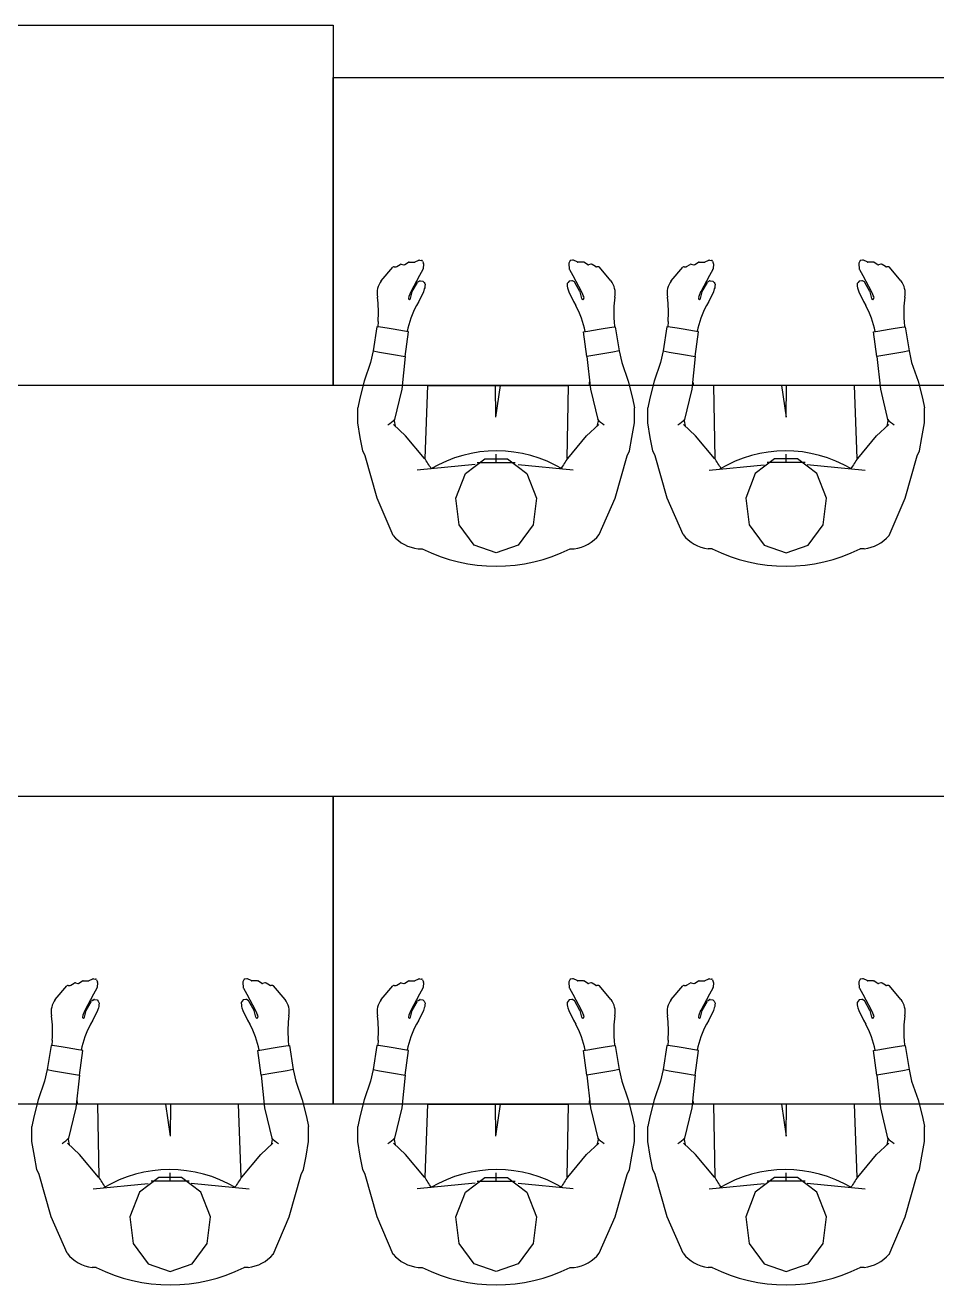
# Model space of a CAD drawing. Header units: metres. Extents: x -1 to 148, y 0 to 108.
# Drawn here: x 36.206 to 37.982, y 47.444 to 49.898 of the extents above; entities that cross this region are included whole.
import ezdxf

# ---------------------------------------------------------------- set-up
doc = ezdxf.new("R2010")
doc.units = ezdxf.units.M
doc.header["$MEASUREMENT"] = 0
doc.layers.add('MOEBEL', color=6, linetype='CONTINUOUS')
doc.layers.add('ZUFAHRTEN_WEGE', color=8, linetype='CONTINUOUS')

msp = doc.modelspace()

# ---------------------------------------------------------------- linework, layer by layer
at = {"layer": 'MOEBEL', "ltscale": 0.2}
for p, q in [((36.0897, 49.8976), (36.8056, 49.8976)), ((36.8056, 49.8976), (36.8056, 49.1956)), ((36.8056, 49.1956), (36.8056, 49.7956)), ((36.8056, 49.1956), (36.8056, 49.7956)), ((36.8056, 49.7956), (38.0056, 49.7956)), ((36.8056, 49.1956), (36.0897, 49.1956)), ((38.0056, 49.1956), (36.8056, 49.1956)), ((35.6056, 48.3956), (36.8056, 48.3956)), ((36.8056, 47.7956), (36.8056, 48.3956)), ((36.8056, 48.3956), (38.0056, 48.3956)), ((36.8056, 48.3956), (36.8056, 47.7956)), ((36.8056, 47.7956), (35.6056, 47.7956)), ((38.0056, 47.7956), (36.8056, 47.7956))]:
    msp.add_line(p, q, dxfattribs=at)
at = {"layer": 'ZUFAHRTEN_WEGE'}
for p, q in [((36.8993, 49.3998), (36.9219, 49.4261)), ((36.9242, 49.4271), (36.9276, 49.4269)), ((36.9294, 49.4273), (36.9361, 49.4317)), ((36.9384, 49.4321), (36.9431, 49.4308)), ((36.9454, 49.4312), (36.9522, 49.4357)), ((36.9538, 49.4361), (36.9639, 49.4361)), ((36.9652, 49.4364), (36.9723, 49.4399)), ((36.9804, 49.4216), (36.9737, 49.4102)), ((36.974, 49.4401), (36.9776, 49.4395)), ((36.9797, 49.4379), (36.9813, 49.4341)), ((36.9815, 49.4328), (36.9808, 49.4229)), ((37.2647, 49.4328), (37.2655, 49.4229)), ((37.2666, 49.4379), (37.265, 49.4341)), ((37.2658, 49.4216), (37.2726, 49.4102)), ((37.2722, 49.4401), (37.2687, 49.4395)), ((37.2811, 49.4364), (37.2739, 49.4399)), ((37.2925, 49.4361), (37.2823, 49.4361)), ((37.3009, 49.4312), (37.294, 49.4357)), ((37.3079, 49.4321), (37.3032, 49.4308)), ((37.3169, 49.4273), (37.3102, 49.4317)), ((37.322, 49.4271), (37.3186, 49.4269)), ((37.3469, 49.3998), (37.3244, 49.4261)), ((37.4643, 49.3998), (37.4868, 49.4261)), ((37.4892, 49.4271), (37.4926, 49.4269)), ((37.4943, 49.4273), (37.501, 49.4317)), ((37.5033, 49.4321), (37.5081, 49.4308)), ((37.5103, 49.4312), (37.5172, 49.4357)), ((37.5187, 49.4361), (37.5289, 49.4361)), ((37.5301, 49.4364), (37.5373, 49.4399)), ((37.5454, 49.4216), (37.5386, 49.4102)), ((37.539, 49.4401), (37.5425, 49.4395)), ((37.5446, 49.4379), (37.5462, 49.4341)), ((37.5465, 49.4328), (37.5457, 49.4229)), ((37.8297, 49.4328), (37.8304, 49.4229)), ((37.8315, 49.4379), (37.8299, 49.4341)), ((37.8308, 49.4216), (37.8376, 49.4102)), ((37.8372, 49.4401), (37.8337, 49.4395)), ((37.846, 49.4364), (37.8389, 49.4399)), ((37.8574, 49.4361), (37.8473, 49.4361)), ((37.8658, 49.4312), (37.859, 49.4357)), ((37.8728, 49.4321), (37.8681, 49.4308)), ((37.8818, 49.4273), (37.8751, 49.4317)), ((37.887, 49.4271), (37.8836, 49.4269)), ((37.9119, 49.3998), (37.8893, 49.4261)), ((36.9736, 49.4101), (36.9568, 49.3784)), ((36.9598, 49.3785), (36.9697, 49.3965)), ((36.9716, 49.398), (36.9742, 49.3997)), ((36.9754, 49.3998), (36.9806, 49.3988)), ((36.9806, 49.3988), (36.9829, 49.3963)), ((36.9829, 49.3963), (36.9845, 49.3941)), ((36.9845, 49.3941), (36.9847, 49.3926)), ((37.2618, 49.3941), (37.2616, 49.3926)), ((37.2633, 49.3963), (37.2618, 49.3941)), ((37.2656, 49.3988), (37.2633, 49.3963)), ((37.2709, 49.3998), (37.2656, 49.3988)), ((37.2747, 49.398), (37.2721, 49.3997)), ((37.2727, 49.4101), (37.2895, 49.3784)), ((37.2865, 49.3785), (37.2765, 49.3965)), ((37.5386, 49.4101), (37.5217, 49.3784)), ((37.5247, 49.3785), (37.5347, 49.3965)), ((37.5365, 49.398), (37.5391, 49.3997)), ((37.5403, 49.3998), (37.5456, 49.3988)), ((37.5456, 49.3988), (37.5479, 49.3963)), ((37.5479, 49.3963), (37.5494, 49.3941)), ((37.5494, 49.3941), (37.5496, 49.3926)), ((37.8267, 49.3941), (37.8265, 49.3926)), ((37.8283, 49.3963), (37.8267, 49.3941)), ((37.8306, 49.3988), (37.8283, 49.3963)), ((37.8358, 49.3998), (37.8306, 49.3988)), ((37.8397, 49.398), (37.837, 49.3997)), ((37.8376, 49.4101), (37.8544, 49.3784)), ((37.8514, 49.3785), (37.8415, 49.3965)), ((36.9567, 49.3782), (36.953, 49.3692)), ((36.9563, 49.3649), (36.9596, 49.3779)), ((36.9777, 49.3701), (36.9724, 49.3591)), ((36.9803, 49.3752), (36.9777, 49.3701)), ((36.9817, 49.3784), (36.9803, 49.3752)), ((36.9832, 49.3837), (36.9817, 49.3784)), ((36.9839, 49.3862), (36.9832, 49.3837)), ((36.9844, 49.3895), (36.9839, 49.3862)), ((36.9847, 49.3926), (36.9844, 49.3895)), ((37.2616, 49.3926), (37.2618, 49.3895)), ((37.2618, 49.3895), (37.2623, 49.3862)), ((37.2623, 49.3862), (37.263, 49.3837)), ((37.263, 49.3837), (37.2645, 49.3784)), ((37.2645, 49.3784), (37.266, 49.3752)), ((37.266, 49.3752), (37.2685, 49.3701)), ((37.2685, 49.3701), (37.2738, 49.3591)), ((37.2899, 49.3649), (37.2867, 49.3779)), ((37.2896, 49.3782), (37.2933, 49.3692)), ((37.5216, 49.3782), (37.5179, 49.3692)), ((37.5213, 49.3649), (37.5245, 49.3779)), ((37.5427, 49.3701), (37.5374, 49.3591)), ((37.5452, 49.3752), (37.5427, 49.3701)), ((37.5467, 49.3784), (37.5452, 49.3752)), ((37.5482, 49.3837), (37.5467, 49.3784)), ((37.5489, 49.3862), (37.5482, 49.3837)), ((37.5494, 49.3895), (37.5489, 49.3862)), ((37.5496, 49.3926), (37.5494, 49.3895)), ((37.8265, 49.3926), (37.8268, 49.3895)), ((37.8268, 49.3895), (37.8273, 49.3862)), ((37.8273, 49.3862), (37.828, 49.3837)), ((37.828, 49.3837), (37.8295, 49.3784)), ((37.8295, 49.3784), (37.8309, 49.3752)), ((37.8309, 49.3752), (37.8335, 49.3701)), ((37.8335, 49.3701), (37.8388, 49.3591)), ((37.8549, 49.3649), (37.8516, 49.3779)), ((37.8546, 49.3782), (37.8582, 49.3692)), ((36.9528, 49.3686), (36.9524, 49.3661)), ((36.9535, 49.3634), (36.9543, 49.3627)), ((36.9543, 49.3627), (36.9551, 49.3632)), ((36.9724, 49.3591), (36.9681, 49.3518)), ((37.2738, 49.3591), (37.2782, 49.3518)), ((37.2919, 49.3627), (37.2911, 49.3632)), ((37.2928, 49.3634), (37.2919, 49.3627)), ((37.2935, 49.3686), (37.2939, 49.3661)), ((37.5178, 49.3686), (37.5173, 49.3661)), ((37.5184, 49.3634), (37.5193, 49.3627)), ((37.5193, 49.3627), (37.5201, 49.3632)), ((37.5374, 49.3591), (37.533, 49.3518)), ((37.8388, 49.3591), (37.8431, 49.3518)), ((37.8569, 49.3627), (37.8561, 49.3632)), ((37.8577, 49.3634), (37.8569, 49.3627)), ((37.8584, 49.3686), (37.8588, 49.3661)), ((36.8909, 49.3102), (36.8834, 49.2632)), ((36.8976, 49.3092), (36.8909, 49.3102)), ((36.8932, 49.3202), (36.8928, 49.31)), ((36.8932, 49.3202), (36.8928, 49.31)), ((36.9107, 49.3074), (36.8976, 49.3092)), ((36.9223, 49.3056), (36.9107, 49.3074)), ((36.9446, 49.3018), (36.9223, 49.3056)), ((36.9526, 49.3005), (36.9446, 49.3018)), ((36.9461, 49.2523), (36.9526, 49.3005)), ((37.2936, 49.3005), (37.3016, 49.3018)), ((37.3001, 49.2523), (37.2936, 49.3005)), ((37.3016, 49.3018), (37.3239, 49.3056)), ((37.3239, 49.3056), (37.3356, 49.3074)), ((37.3356, 49.3074), (37.3487, 49.3092)), ((37.3487, 49.3092), (37.3553, 49.3102)), ((37.3531, 49.3202), (37.3535, 49.31)), ((37.3531, 49.3202), (37.3535, 49.31)), ((37.3553, 49.3102), (37.3628, 49.2632)), ((37.4559, 49.3102), (37.4484, 49.2632)), ((37.4625, 49.3092), (37.4559, 49.3102)), ((37.4581, 49.3202), (37.4577, 49.31)), ((37.4581, 49.3202), (37.4577, 49.31)), ((37.4756, 49.3074), (37.4625, 49.3092)), ((37.4873, 49.3056), (37.4756, 49.3074)), ((37.5096, 49.3018), (37.4873, 49.3056)), ((37.5176, 49.3005), (37.5096, 49.3018)), ((37.5111, 49.2523), (37.5176, 49.3005)), ((37.8586, 49.3005), (37.8666, 49.3018)), ((37.8651, 49.2523), (37.8586, 49.3005)), ((37.8666, 49.3018), (37.8889, 49.3056)), ((37.8889, 49.3056), (37.9006, 49.3074)), ((37.9006, 49.3074), (37.9136, 49.3092)), ((37.9136, 49.3092), (37.9203, 49.3102)), ((37.918, 49.3202), (37.9185, 49.31)), ((37.918, 49.3202), (37.9185, 49.31)), ((37.9203, 49.3102), (37.9278, 49.2632)), ((36.8834, 49.2632), (36.8786, 49.2407)), ((36.8838, 49.2647), (36.8834, 49.2632)), ((36.8834, 49.2632), (36.8956, 49.2605)), ((36.8956, 49.2605), (36.9229, 49.2562)), ((36.9229, 49.2562), (36.9461, 49.2523)), ((36.9461, 49.2523), (36.9394, 49.1884)), ((37.3233, 49.2562), (37.3001, 49.2523)), ((37.3001, 49.2523), (37.3068, 49.1884)), ((37.3507, 49.2605), (37.3233, 49.2562)), ((37.3628, 49.2632), (37.3507, 49.2605)), ((37.3625, 49.2647), (37.3628, 49.2632)), ((37.3628, 49.2632), (37.3677, 49.2407)), ((37.4484, 49.2632), (37.4435, 49.2407)), ((37.4487, 49.2647), (37.4484, 49.2632)), ((37.4484, 49.2632), (37.4605, 49.2605)), ((37.4605, 49.2605), (37.4879, 49.2562)), ((37.4879, 49.2562), (37.5111, 49.2523)), ((37.5111, 49.2523), (37.5044, 49.1884)), ((37.8883, 49.2562), (37.8651, 49.2523)), ((37.8651, 49.2523), (37.8718, 49.1884)), ((37.9157, 49.2605), (37.8883, 49.2562)), ((37.9278, 49.2632), (37.9157, 49.2605)), ((37.9274, 49.2647), (37.9278, 49.2632)), ((37.9278, 49.2632), (37.9326, 49.2407)), ((36.8786, 49.2407), (36.8661, 49.2043)), ((37.3677, 49.2407), (37.3802, 49.2043)), ((37.4435, 49.2407), (37.431, 49.2043)), ((37.9326, 49.2407), (37.9452, 49.2043)), ((36.8661, 49.2043), (36.8576, 49.1711)), ((37.3045, 49.2002), (37.3044, 49.1991)), ((37.3044, 49.1991), (37.3044, 49.1979)), ((37.3047, 49.2014), (37.3045, 49.2002)), ((37.3049, 49.2025), (37.3047, 49.2014)), ((37.3052, 49.2036), (37.3049, 49.2025)), ((37.3802, 49.2043), (37.3886, 49.1711)), ((37.431, 49.2043), (37.4226, 49.1711)), ((37.506, 49.2036), (37.5063, 49.2025)), ((37.5063, 49.2025), (37.5065, 49.2014)), ((37.5065, 49.2014), (37.5067, 49.2002)), ((37.5067, 49.2002), (37.5068, 49.1991)), ((37.5068, 49.1991), (37.5068, 49.1979)), ((37.9452, 49.2043), (37.9536, 49.1711)), ((36.9394, 49.1884), (36.9247, 49.1266)), ((36.9848, 49.0538), (36.9898, 49.1956)), ((36.9898, 49.1956), (37.264, 49.1956)), ((37.1228, 49.1337), (37.1222, 49.1956)), ((37.1223, 49.1337), (37.1315, 49.1956)), ((37.2615, 49.0538), (37.264, 49.1956)), ((37.3068, 49.1884), (37.3216, 49.1266)), ((37.5044, 49.1884), (37.4896, 49.1266)), ((37.5497, 49.0538), (37.5472, 49.1956)), ((37.8214, 49.1956), (37.5472, 49.1956)), ((37.6889, 49.1337), (37.6797, 49.1956)), ((37.6884, 49.1337), (37.6891, 49.1956)), ((37.8264, 49.0538), (37.8214, 49.1956)), ((37.8718, 49.1884), (37.8865, 49.1266)), ((36.8534, 49.1233), (36.8535, 49.1523)), ((36.8576, 49.1711), (36.8535, 49.1523)), ((37.3886, 49.1711), (37.3928, 49.1523)), ((37.3928, 49.1233), (37.3928, 49.1523)), ((37.4226, 49.1711), (37.4184, 49.1523)), ((37.4184, 49.1233), (37.4184, 49.1523)), ((37.9536, 49.1711), (37.9577, 49.1523)), ((37.9578, 49.1233), (37.9577, 49.1523)), ((36.9247, 49.1266), (36.9267, 49.1164)), ((37.3216, 49.1266), (37.3196, 49.1164)), ((37.4896, 49.1266), (37.4916, 49.1164)), ((37.8865, 49.1266), (37.8846, 49.1164)), ((36.8585, 49.0942), (36.8534, 49.1233)), ((36.9467, 49.0978), (36.9232, 49.1196)), ((37.2995, 49.0978), (37.3231, 49.1196)), ((37.3878, 49.0942), (37.3928, 49.1233)), ((37.4235, 49.0942), (37.4184, 49.1233)), ((37.5117, 49.0978), (37.4881, 49.1196)), ((37.8645, 49.0978), (37.888, 49.1196)), ((37.9527, 49.0942), (37.9578, 49.1233)), ((36.8632, 49.0687), (36.8585, 49.0942)), ((36.9836, 49.0538), (36.9467, 49.0978)), ((37.2626, 49.0538), (37.2995, 49.0978)), ((37.3831, 49.0687), (37.3878, 49.0942)), ((37.4281, 49.0687), (37.4235, 49.0942)), ((37.5486, 49.0538), (37.5117, 49.0978)), ((37.8276, 49.0538), (37.8645, 49.0978)), ((37.948, 49.0687), (37.9527, 49.0942)), ((36.8681, 49.0587), (36.8632, 49.0687)), ((36.8913, 48.9763), (36.8681, 49.0587)), ((37.0632, 49.0242), (37.1008, 49.0527)), ((37.1008, 49.0527), (37.1455, 49.0527)), ((37.1231, 49.0456), (37.1231, 49.0617)), ((37.1455, 49.0527), (37.1831, 49.0242)), ((37.3549, 48.9763), (37.3782, 49.0587)), ((37.3782, 49.0587), (37.3831, 49.0687)), ((37.4331, 49.0587), (37.4281, 49.0687)), ((37.4563, 48.9763), (37.4331, 49.0587)), ((37.6657, 49.0527), (37.6281, 49.0242)), ((37.7104, 49.0527), (37.6657, 49.0527)), ((37.6881, 49.0456), (37.6881, 49.0617)), ((37.748, 49.0242), (37.7104, 49.0527)), ((37.9199, 48.9763), (37.9431, 49.0587)), ((37.9431, 49.0587), (37.948, 49.0687)), ((37.0821, 49.0421), (36.9692, 49.0305)), ((37.086, 49.0456), (37.1602, 49.0456)), ((37.2732, 49.0305), (37.1661, 49.0412)), ((37.538, 49.0305), (37.6451, 49.0412)), ((37.7252, 49.0456), (37.651, 49.0456)), ((37.7291, 49.0421), (37.842, 49.0305)), ((37.0446, 48.9763), (37.0632, 49.0242)), ((37.1831, 49.0242), (37.2016, 48.9763)), ((37.6281, 49.0242), (37.6096, 48.9763)), ((37.7666, 48.9763), (37.748, 49.0242)), ((36.9223, 48.9032), (36.8913, 48.9763)), ((37.051, 48.9242), (37.0446, 48.9763)), ((37.2016, 48.9763), (37.1953, 48.9242)), ((37.3239, 48.9052), (37.3549, 48.9763)), ((37.4873, 48.9052), (37.4563, 48.9763)), ((37.6096, 48.9763), (37.6159, 48.9242)), ((37.7602, 48.9242), (37.7666, 48.9763)), ((37.8889, 48.9032), (37.9199, 48.9763)), ((37.0802, 48.8844), (37.051, 48.9242)), ((37.1953, 48.9242), (37.166, 48.8844)), ((37.6159, 48.9242), (37.6452, 48.8844)), ((37.731, 48.8844), (37.7602, 48.9242)), ((37.1231, 48.8695), (37.0802, 48.8844)), ((37.166, 48.8844), (37.1231, 48.8695)), ((37.6452, 48.8844), (37.6881, 48.8695)), ((37.6881, 48.8695), (37.731, 48.8844)), ((36.9711, 48.8775), (36.9791, 48.8775)), ((37.2671, 48.8775), (37.2751, 48.8775)), ((37.5441, 48.8775), (37.5361, 48.8775)), ((37.8401, 48.8775), (37.8321, 48.8775)), ((36.2643, 47.9998), (36.2868, 48.0261)), ((36.2892, 48.0271), (36.2926, 48.0269)), ((36.2943, 48.0273), (36.301, 48.0317)), ((36.3033, 48.0321), (36.3081, 48.0308)), ((36.3103, 48.0312), (36.3172, 48.0357)), ((36.3187, 48.0361), (36.3289, 48.0361)), ((36.3301, 48.0364), (36.3373, 48.0399)), ((36.3454, 48.0216), (36.3386, 48.0102)), ((36.339, 48.0401), (36.3425, 48.0395)), ((36.3446, 48.0379), (36.3462, 48.0341)), ((36.3465, 48.0328), (36.3457, 48.0229)), ((36.6297, 48.0328), (36.6304, 48.0229)), ((36.6315, 48.0379), (36.6299, 48.0341)), ((36.6308, 48.0216), (36.6376, 48.0102)), ((36.6372, 48.0401), (36.6337, 48.0395)), ((36.646, 48.0364), (36.6389, 48.0399)), ((36.6574, 48.0361), (36.6473, 48.0361)), ((36.6658, 48.0312), (36.659, 48.0357)), ((36.6728, 48.0321), (36.6681, 48.0308)), ((36.6818, 48.0273), (36.6751, 48.0317)), ((36.687, 48.0271), (36.6836, 48.0269)), ((36.7119, 47.9998), (36.6893, 48.0261)), ((36.8993, 47.9998), (36.9219, 48.0261)), ((36.9242, 48.0271), (36.9276, 48.0269)), ((36.9294, 48.0273), (36.9361, 48.0317)), ((36.9384, 48.0321), (36.9431, 48.0308)), ((36.9454, 48.0312), (36.9522, 48.0357)), ((36.9538, 48.0361), (36.9639, 48.0361)), ((36.9652, 48.0364), (36.9723, 48.0399)), ((36.9804, 48.0216), (36.9737, 48.0102)), ((36.974, 48.0401), (36.9776, 48.0395)), ((36.9797, 48.0379), (36.9813, 48.0341)), ((36.9815, 48.0328), (36.9808, 48.0229)), ((37.2647, 48.0328), (37.2655, 48.0229)), ((37.2666, 48.0379), (37.265, 48.0341)), ((37.2658, 48.0216), (37.2726, 48.0102)), ((37.2722, 48.0401), (37.2687, 48.0395)), ((37.2811, 48.0364), (37.2739, 48.0399)), ((37.2925, 48.0361), (37.2823, 48.0361)), ((37.3009, 48.0312), (37.294, 48.0357)), ((37.3079, 48.0321), (37.3032, 48.0308)), ((37.3169, 48.0273), (37.3102, 48.0317)), ((37.322, 48.0271), (37.3186, 48.0269)), ((37.3469, 47.9998), (37.3244, 48.0261)), ((37.4643, 47.9998), (37.4868, 48.0261)), ((37.4892, 48.0271), (37.4926, 48.0269)), ((37.4943, 48.0273), (37.501, 48.0317)), ((37.5033, 48.0321), (37.5081, 48.0308)), ((37.5103, 48.0312), (37.5172, 48.0357)), ((37.5187, 48.0361), (37.5289, 48.0361)), ((37.5301, 48.0364), (37.5373, 48.0399)), ((37.5454, 48.0216), (37.5386, 48.0102)), ((37.539, 48.0401), (37.5425, 48.0395)), ((37.5446, 48.0379), (37.5462, 48.0341)), ((37.5465, 48.0328), (37.5457, 48.0229)), ((37.8297, 48.0328), (37.8304, 48.0229)), ((37.8315, 48.0379), (37.8299, 48.0341)), ((37.8308, 48.0216), (37.8376, 48.0102)), ((37.8372, 48.0401), (37.8337, 48.0395)), ((37.846, 48.0364), (37.8389, 48.0399)), ((37.8574, 48.0361), (37.8473, 48.0361)), ((37.8658, 48.0312), (37.859, 48.0357)), ((37.8728, 48.0321), (37.8681, 48.0308)), ((37.8818, 48.0273), (37.8751, 48.0317)), ((37.887, 48.0271), (37.8836, 48.0269)), ((37.9119, 47.9998), (37.8893, 48.0261)), ((36.3386, 48.0101), (36.3217, 47.9784)), ((36.3247, 47.9785), (36.3347, 47.9965)), ((36.3365, 47.998), (36.3391, 47.9997)), ((36.3403, 47.9998), (36.3456, 47.9988)), ((36.3456, 47.9988), (36.3479, 47.9963)), ((36.3479, 47.9963), (36.3494, 47.9941)), ((36.6283, 47.9963), (36.6267, 47.9941)), ((36.6306, 47.9988), (36.6283, 47.9963)), ((36.6358, 47.9998), (36.6306, 47.9988)), ((36.6397, 47.998), (36.637, 47.9997)), ((36.6376, 48.0101), (36.6544, 47.9784)), ((36.6514, 47.9785), (36.6415, 47.9965)), ((36.9736, 48.0101), (36.9568, 47.9784)), ((36.9598, 47.9785), (36.9697, 47.9965)), ((36.9716, 47.998), (36.9742, 47.9997)), ((36.9754, 47.9998), (36.9806, 47.9988)), ((36.9806, 47.9988), (36.9829, 47.9963)), ((36.9829, 47.9963), (36.9845, 47.9941)), ((37.2633, 47.9963), (37.2618, 47.9941)), ((37.2656, 47.9988), (37.2633, 47.9963)), ((37.2709, 47.9998), (37.2656, 47.9988)), ((37.2747, 47.998), (37.2721, 47.9997)), ((37.2727, 48.0101), (37.2895, 47.9784)), ((37.2865, 47.9785), (37.2765, 47.9965)), ((37.5386, 48.0101), (37.5217, 47.9784)), ((37.5247, 47.9785), (37.5347, 47.9965)), ((37.5365, 47.998), (37.5391, 47.9997)), ((37.5403, 47.9998), (37.5456, 47.9988)), ((37.5456, 47.9988), (37.5479, 47.9963)), ((37.5479, 47.9963), (37.5494, 47.9941)), ((37.8283, 47.9963), (37.8267, 47.9941)), ((37.8306, 47.9988), (37.8283, 47.9963)), ((37.8358, 47.9998), (37.8306, 47.9988)), ((37.8397, 47.998), (37.837, 47.9997)), ((37.8376, 48.0101), (37.8544, 47.9784)), ((37.8514, 47.9785), (37.8415, 47.9965)), ((36.3216, 47.9782), (36.3179, 47.9692)), ((36.3213, 47.9649), (36.3245, 47.9779)), ((36.3452, 47.9752), (36.3427, 47.9701)), ((36.3467, 47.9784), (36.3452, 47.9752)), ((36.3482, 47.9837), (36.3467, 47.9784)), ((36.3489, 47.9862), (36.3482, 47.9837)), ((36.3494, 47.9895), (36.3489, 47.9862)), ((36.3494, 47.9941), (36.3496, 47.9926)), ((36.3496, 47.9926), (36.3494, 47.9895)), ((36.6267, 47.9941), (36.6265, 47.9926)), ((36.6265, 47.9926), (36.6268, 47.9895)), ((36.6268, 47.9895), (36.6273, 47.9862)), ((36.6273, 47.9862), (36.628, 47.9837)), ((36.628, 47.9837), (36.6295, 47.9784)), ((36.6295, 47.9784), (36.6309, 47.9752)), ((36.6309, 47.9752), (36.6335, 47.9701)), ((36.6549, 47.9649), (36.6516, 47.9779)), ((36.6546, 47.9782), (36.6582, 47.9692)), ((36.9567, 47.9782), (36.953, 47.9692)), ((36.9563, 47.9649), (36.9596, 47.9779)), ((36.9803, 47.9752), (36.9777, 47.9701)), ((36.9817, 47.9784), (36.9803, 47.9752)), ((36.9832, 47.9837), (36.9817, 47.9784)), ((36.9839, 47.9862), (36.9832, 47.9837)), ((36.9844, 47.9895), (36.9839, 47.9862)), ((36.9847, 47.9926), (36.9844, 47.9895)), ((36.9845, 47.9941), (36.9847, 47.9926)), ((37.2618, 47.9941), (37.2616, 47.9926)), ((37.2616, 47.9926), (37.2618, 47.9895)), ((37.2618, 47.9895), (37.2623, 47.9862)), ((37.2623, 47.9862), (37.263, 47.9837)), ((37.263, 47.9837), (37.2645, 47.9784)), ((37.2645, 47.9784), (37.266, 47.9752)), ((37.266, 47.9752), (37.2685, 47.9701)), ((37.2899, 47.9649), (37.2867, 47.9779)), ((37.2896, 47.9782), (37.2933, 47.9692)), ((37.5216, 47.9782), (37.5179, 47.9692)), ((37.5213, 47.9649), (37.5245, 47.9779)), ((37.5452, 47.9752), (37.5427, 47.9701)), ((37.5467, 47.9784), (37.5452, 47.9752)), ((37.5482, 47.9837), (37.5467, 47.9784)), ((37.5489, 47.9862), (37.5482, 47.9837)), ((37.5494, 47.9895), (37.5489, 47.9862)), ((37.5494, 47.9941), (37.5496, 47.9926)), ((37.5496, 47.9926), (37.5494, 47.9895)), ((37.8267, 47.9941), (37.8265, 47.9926)), ((37.8265, 47.9926), (37.8268, 47.9895)), ((37.8268, 47.9895), (37.8273, 47.9862)), ((37.8273, 47.9862), (37.828, 47.9837)), ((37.828, 47.9837), (37.8295, 47.9784)), ((37.8295, 47.9784), (37.8309, 47.9752)), ((37.8309, 47.9752), (37.8335, 47.9701)), ((37.8549, 47.9649), (37.8516, 47.9779)), ((37.8546, 47.9782), (37.8582, 47.9692)), ((36.3178, 47.9686), (36.3173, 47.9661)), ((36.3184, 47.9634), (36.3193, 47.9627)), ((36.3193, 47.9627), (36.3201, 47.9632)), ((36.3374, 47.9591), (36.333, 47.9518)), ((36.3427, 47.9701), (36.3374, 47.9591)), ((36.6335, 47.9701), (36.6388, 47.9591)), ((36.6388, 47.9591), (36.6431, 47.9518)), ((36.6569, 47.9627), (36.6561, 47.9632)), ((36.6577, 47.9634), (36.6569, 47.9627)), ((36.6584, 47.9686), (36.6588, 47.9661)), ((36.9528, 47.9686), (36.9524, 47.9661)), ((36.9535, 47.9634), (36.9543, 47.9627)), ((36.9543, 47.9627), (36.9551, 47.9632)), ((36.9724, 47.9591), (36.9681, 47.9518)), ((36.9777, 47.9701), (36.9724, 47.9591)), ((37.2685, 47.9701), (37.2738, 47.9591)), ((37.2738, 47.9591), (37.2782, 47.9518)), ((37.2919, 47.9627), (37.2911, 47.9632)), ((37.2928, 47.9634), (37.2919, 47.9627)), ((37.2935, 47.9686), (37.2939, 47.9661)), ((37.5178, 47.9686), (37.5173, 47.9661)), ((37.5184, 47.9634), (37.5193, 47.9627)), ((37.5193, 47.9627), (37.5201, 47.9632)), ((37.5374, 47.9591), (37.533, 47.9518)), ((37.5427, 47.9701), (37.5374, 47.9591)), ((37.8335, 47.9701), (37.8388, 47.9591)), ((37.8388, 47.9591), (37.8431, 47.9518)), ((37.8569, 47.9627), (37.8561, 47.9632)), ((37.8577, 47.9634), (37.8569, 47.9627)), ((37.8584, 47.9686), (37.8588, 47.9661)), ((36.2559, 47.9102), (36.2484, 47.8632)), ((36.2625, 47.9092), (36.2559, 47.9102)), ((36.2581, 47.9202), (36.2577, 47.91)), ((36.2581, 47.9202), (36.2577, 47.91)), ((36.2756, 47.9074), (36.2625, 47.9092)), ((36.2873, 47.9056), (36.2756, 47.9074)), ((36.3096, 47.9018), (36.2873, 47.9056)), ((36.3176, 47.9005), (36.3096, 47.9018)), ((36.3111, 47.8523), (36.3176, 47.9005)), ((36.6586, 47.9005), (36.6666, 47.9018)), ((36.6651, 47.8523), (36.6586, 47.9005)), ((36.6666, 47.9018), (36.6889, 47.9056)), ((36.6889, 47.9056), (36.7006, 47.9074)), ((36.7006, 47.9074), (36.7136, 47.9092)), ((36.7136, 47.9092), (36.7203, 47.9102)), ((36.718, 47.9202), (36.7185, 47.91)), ((36.718, 47.9202), (36.7185, 47.91)), ((36.7203, 47.9102), (36.7278, 47.8632)), ((36.8909, 47.9102), (36.8834, 47.8632)), ((36.8976, 47.9092), (36.8909, 47.9102)), ((36.8932, 47.9202), (36.8928, 47.91)), ((36.8932, 47.9202), (36.8928, 47.91)), ((36.9107, 47.9074), (36.8976, 47.9092)), ((36.9223, 47.9056), (36.9107, 47.9074)), ((36.9446, 47.9018), (36.9223, 47.9056)), ((36.9526, 47.9005), (36.9446, 47.9018)), ((36.9461, 47.8523), (36.9526, 47.9005)), ((37.2936, 47.9005), (37.3016, 47.9018)), ((37.3001, 47.8523), (37.2936, 47.9005)), ((37.3016, 47.9018), (37.3239, 47.9056)), ((37.3239, 47.9056), (37.3356, 47.9074)), ((37.3356, 47.9074), (37.3487, 47.9092)), ((37.3487, 47.9092), (37.3553, 47.9102)), ((37.3531, 47.9202), (37.3535, 47.91)), ((37.3531, 47.9202), (37.3535, 47.91)), ((37.3553, 47.9102), (37.3628, 47.8632)), ((37.4559, 47.9102), (37.4484, 47.8632)), ((37.4625, 47.9092), (37.4559, 47.9102)), ((37.4581, 47.9202), (37.4577, 47.91)), ((37.4581, 47.9202), (37.4577, 47.91)), ((37.4756, 47.9074), (37.4625, 47.9092)), ((37.4873, 47.9056), (37.4756, 47.9074)), ((37.5096, 47.9018), (37.4873, 47.9056)), ((37.5176, 47.9005), (37.5096, 47.9018)), ((37.5111, 47.8523), (37.5176, 47.9005)), ((37.8586, 47.9005), (37.8666, 47.9018)), ((37.8651, 47.8523), (37.8586, 47.9005)), ((37.8666, 47.9018), (37.8889, 47.9056)), ((37.8889, 47.9056), (37.9006, 47.9074)), ((37.9006, 47.9074), (37.9136, 47.9092)), ((37.9136, 47.9092), (37.9203, 47.9102)), ((37.918, 47.9202), (37.9185, 47.91)), ((37.918, 47.9202), (37.9185, 47.91)), ((37.9203, 47.9102), (37.9278, 47.8632)), ((36.2484, 47.8632), (36.2435, 47.8407)), ((36.2487, 47.8647), (36.2484, 47.8632)), ((36.2484, 47.8632), (36.2605, 47.8605)), ((36.2605, 47.8605), (36.2879, 47.8562)), ((36.2879, 47.8562), (36.3111, 47.8523)), ((36.3111, 47.8523), (36.3044, 47.7884)), ((36.6883, 47.8562), (36.6651, 47.8523)), ((36.6651, 47.8523), (36.6718, 47.7884)), ((36.7157, 47.8605), (36.6883, 47.8562)), ((36.7278, 47.8632), (36.7157, 47.8605)), ((36.7274, 47.8647), (36.7278, 47.8632)), ((36.7278, 47.8632), (36.7326, 47.8407)), ((36.8834, 47.8632), (36.8786, 47.8407)), ((36.8838, 47.8647), (36.8834, 47.8632)), ((36.8834, 47.8632), (36.8956, 47.8605)), ((36.8956, 47.8605), (36.9229, 47.8562)), ((36.9229, 47.8562), (36.9461, 47.8523)), ((36.9461, 47.8523), (36.9394, 47.7884)), ((37.3233, 47.8562), (37.3001, 47.8523)), ((37.3001, 47.8523), (37.3068, 47.7884)), ((37.3507, 47.8605), (37.3233, 47.8562)), ((37.3628, 47.8632), (37.3507, 47.8605)), ((37.3625, 47.8647), (37.3628, 47.8632)), ((37.3628, 47.8632), (37.3677, 47.8407)), ((37.4484, 47.8632), (37.4435, 47.8407)), ((37.4487, 47.8647), (37.4484, 47.8632)), ((37.4484, 47.8632), (37.4605, 47.8605)), ((37.4605, 47.8605), (37.4879, 47.8562)), ((37.4879, 47.8562), (37.5111, 47.8523)), ((37.5111, 47.8523), (37.5044, 47.7884)), ((37.8883, 47.8562), (37.8651, 47.8523)), ((37.8651, 47.8523), (37.8718, 47.7884)), ((37.9157, 47.8605), (37.8883, 47.8562)), ((37.9278, 47.8632), (37.9157, 47.8605)), ((37.9274, 47.8647), (37.9278, 47.8632)), ((37.9278, 47.8632), (37.9326, 47.8407)), ((36.2435, 47.8407), (36.231, 47.8043)), ((36.7326, 47.8407), (36.7452, 47.8043)), ((36.8786, 47.8407), (36.8661, 47.8043)), ((37.3677, 47.8407), (37.3802, 47.8043)), ((37.4435, 47.8407), (37.431, 47.8043)), ((37.9326, 47.8407), (37.9452, 47.8043)), ((36.231, 47.8043), (36.2226, 47.7711)), ((36.306, 47.8036), (36.3063, 47.8025)), ((36.3063, 47.8025), (36.3065, 47.8014)), ((36.3065, 47.8014), (36.3067, 47.8002)), ((36.3067, 47.8002), (36.3068, 47.7991)), ((36.3068, 47.7991), (36.3068, 47.7979)), ((36.7452, 47.8043), (36.7536, 47.7711)), ((36.8661, 47.8043), (36.8576, 47.7711)), ((37.3045, 47.8002), (37.3044, 47.7991)), ((37.3044, 47.7991), (37.3044, 47.7979)), ((37.3047, 47.8014), (37.3045, 47.8002)), ((37.3049, 47.8025), (37.3047, 47.8014)), ((37.3052, 47.8036), (37.3049, 47.8025)), ((37.3802, 47.8043), (37.3886, 47.7711)), ((37.431, 47.8043), (37.4226, 47.7711)), ((37.506, 47.8036), (37.5063, 47.8025)), ((37.5063, 47.8025), (37.5065, 47.8014)), ((37.5065, 47.8014), (37.5067, 47.8002)), ((37.5067, 47.8002), (37.5068, 47.7991)), ((37.5068, 47.7991), (37.5068, 47.7979)), ((37.9452, 47.8043), (37.9536, 47.7711)), ((36.3044, 47.7884), (36.2896, 47.7266)), ((36.3497, 47.6538), (36.3472, 47.7956)), ((36.6214, 47.7956), (36.3472, 47.7956)), ((36.4889, 47.7337), (36.4797, 47.7956)), ((36.4884, 47.7337), (36.4891, 47.7956)), ((36.6264, 47.6538), (36.6214, 47.7956)), ((36.6718, 47.7884), (36.6865, 47.7266)), ((36.9394, 47.7884), (36.9247, 47.7266)), ((36.9848, 47.6538), (36.9898, 47.7956)), ((36.9898, 47.7956), (37.264, 47.7956)), ((37.1228, 47.7337), (37.1222, 47.7956)), ((37.1223, 47.7337), (37.1315, 47.7956)), ((37.2615, 47.6538), (37.264, 47.7956)), ((37.3068, 47.7884), (37.3216, 47.7266)), ((37.5044, 47.7884), (37.4896, 47.7266)), ((37.5497, 47.6538), (37.5472, 47.7956)), ((37.8214, 47.7956), (37.5472, 47.7956)), ((37.6889, 47.7337), (37.6797, 47.7956)), ((37.6884, 47.7337), (37.6891, 47.7956)), ((37.8264, 47.6538), (37.8214, 47.7956)), ((37.8718, 47.7884), (37.8865, 47.7266)), ((36.2226, 47.7711), (36.2184, 47.7523)), ((36.2184, 47.7233), (36.2184, 47.7523)), ((36.7536, 47.7711), (36.7577, 47.7523)), ((36.7578, 47.7233), (36.7577, 47.7523)), ((36.8534, 47.7233), (36.8535, 47.7523)), ((36.8576, 47.7711), (36.8535, 47.7523)), ((37.3886, 47.7711), (37.3928, 47.7523)), ((37.3928, 47.7233), (37.3928, 47.7523)), ((37.4226, 47.7711), (37.4184, 47.7523)), ((37.4184, 47.7233), (37.4184, 47.7523)), ((37.9536, 47.7711), (37.9577, 47.7523)), ((37.9578, 47.7233), (37.9577, 47.7523)), ((36.2896, 47.7266), (36.2916, 47.7164)), ((36.6865, 47.7266), (36.6846, 47.7164)), ((36.9247, 47.7266), (36.9267, 47.7164)), ((37.3216, 47.7266), (37.3196, 47.7164)), ((37.4896, 47.7266), (37.4916, 47.7164)), ((37.8865, 47.7266), (37.8846, 47.7164)), ((36.2235, 47.6942), (36.2184, 47.7233)), ((36.3117, 47.6978), (36.2881, 47.7196)), ((36.6645, 47.6978), (36.688, 47.7196)), ((36.7527, 47.6942), (36.7578, 47.7233)), ((36.8585, 47.6942), (36.8534, 47.7233)), ((36.9467, 47.6978), (36.9232, 47.7196)), ((37.2995, 47.6978), (37.3231, 47.7196)), ((37.3878, 47.6942), (37.3928, 47.7233)), ((37.4235, 47.6942), (37.4184, 47.7233)), ((37.5117, 47.6978), (37.4881, 47.7196)), ((37.8645, 47.6978), (37.888, 47.7196)), ((37.9527, 47.6942), (37.9578, 47.7233)), ((36.2281, 47.6687), (36.2235, 47.6942)), ((36.3486, 47.6538), (36.3117, 47.6978)), ((36.6276, 47.6538), (36.6645, 47.6978)), ((36.748, 47.6687), (36.7527, 47.6942)), ((36.8632, 47.6687), (36.8585, 47.6942)), ((36.9836, 47.6538), (36.9467, 47.6978)), ((37.2626, 47.6538), (37.2995, 47.6978)), ((37.3831, 47.6687), (37.3878, 47.6942)), ((37.4281, 47.6687), (37.4235, 47.6942)), ((37.5486, 47.6538), (37.5117, 47.6978)), ((37.8276, 47.6538), (37.8645, 47.6978)), ((37.948, 47.6687), (37.9527, 47.6942)), ((36.2331, 47.6587), (36.2281, 47.6687)), ((36.2563, 47.5763), (36.2331, 47.6587)), ((36.4657, 47.6527), (36.4281, 47.6242)), ((36.5104, 47.6527), (36.4657, 47.6527)), ((36.4881, 47.6456), (36.4881, 47.6617)), ((36.548, 47.6242), (36.5104, 47.6527)), ((36.7199, 47.5763), (36.7431, 47.6587)), ((36.7431, 47.6587), (36.748, 47.6687)), ((36.8681, 47.6587), (36.8632, 47.6687)), ((36.8913, 47.5763), (36.8681, 47.6587)), ((37.0632, 47.6242), (37.1008, 47.6527)), ((37.1008, 47.6527), (37.1455, 47.6527)), ((37.1231, 47.6456), (37.1231, 47.6617)), ((37.1455, 47.6527), (37.1831, 47.6242)), ((37.3549, 47.5763), (37.3782, 47.6587)), ((37.3782, 47.6587), (37.3831, 47.6687)), ((37.4331, 47.6587), (37.4281, 47.6687)), ((37.4563, 47.5763), (37.4331, 47.6587)), ((37.6657, 47.6527), (37.6281, 47.6242)), ((37.7104, 47.6527), (37.6657, 47.6527)), ((37.6881, 47.6456), (37.6881, 47.6617)), ((37.748, 47.6242), (37.7104, 47.6527)), ((37.9199, 47.5763), (37.9431, 47.6587)), ((37.9431, 47.6587), (37.948, 47.6687)), ((36.338, 47.6305), (36.4451, 47.6412)), ((36.5252, 47.6456), (36.451, 47.6456)), ((36.5291, 47.6421), (36.642, 47.6305)), ((37.0821, 47.6421), (36.9692, 47.6305)), ((37.086, 47.6456), (37.1602, 47.6456)), ((37.2732, 47.6305), (37.1661, 47.6412)), ((37.538, 47.6305), (37.6451, 47.6412)), ((37.7252, 47.6456), (37.651, 47.6456)), ((37.7291, 47.6421), (37.842, 47.6305)), ((36.4281, 47.6242), (36.4096, 47.5763)), ((36.5666, 47.5763), (36.548, 47.6242)), ((37.0446, 47.5763), (37.0632, 47.6242)), ((37.1831, 47.6242), (37.2016, 47.5763)), ((37.6281, 47.6242), (37.6096, 47.5763)), ((37.7666, 47.5763), (37.748, 47.6242)), ((36.2873, 47.5052), (36.2563, 47.5763)), ((36.4096, 47.5763), (36.4159, 47.5242)), ((36.5602, 47.5242), (36.5666, 47.5763)), ((36.6889, 47.5032), (36.7199, 47.5763)), ((36.9223, 47.5032), (36.8913, 47.5763)), ((37.051, 47.5242), (37.0446, 47.5763)), ((37.2016, 47.5763), (37.1953, 47.5242)), ((37.3239, 47.5052), (37.3549, 47.5763)), ((37.4873, 47.5052), (37.4563, 47.5763)), ((37.6096, 47.5763), (37.6159, 47.5242)), ((37.7602, 47.5242), (37.7666, 47.5763)), ((37.8889, 47.5032), (37.9199, 47.5763)), ((36.4159, 47.5242), (36.4452, 47.4844)), ((36.531, 47.4844), (36.5602, 47.5242)), ((37.0802, 47.4844), (37.051, 47.5242)), ((37.1953, 47.5242), (37.166, 47.4844)), ((37.6159, 47.5242), (37.6452, 47.4844)), ((37.731, 47.4844), (37.7602, 47.5242)), ((36.4452, 47.4844), (36.4881, 47.4695)), ((36.4881, 47.4695), (36.531, 47.4844)), ((37.1231, 47.4695), (37.0802, 47.4844)), ((37.166, 47.4844), (37.1231, 47.4695)), ((37.6452, 47.4844), (37.6881, 47.4695)), ((37.6881, 47.4695), (37.731, 47.4844)), ((36.3441, 47.4775), (36.3361, 47.4775)), ((36.6401, 47.4775), (36.6321, 47.4775)), ((36.9711, 47.4775), (36.9791, 47.4775)), ((37.2671, 47.4775), (37.2751, 47.4775)), ((37.5441, 47.4775), (37.5361, 47.4775)), ((37.8401, 47.4775), (37.8321, 47.4775))]:
    msp.add_line(p, q, dxfattribs=at)
for centre, radius, start, end in [((36.924, 49.4243), 0.00283, 85.8661, 139.4353), ((36.9278, 49.4297), 0.00283, 265.8661, 303.2828), ((36.9376, 49.4293), 0.00283, 75.0965, 123.2828), ((36.9438, 49.4336), 0.00283, 255.0965, 303.2747), ((36.9538, 49.4333), 0.00283, 89.9348, 123.2747), ((36.9639, 49.439), 0.00283, 269.9348, 295.913), ((36.9736, 49.4373), 0.00283, 80.3241, 115.913), ((36.9771, 49.4367), 0.00283, 23.0843, 80.3241), ((36.978, 49.4231), 0.00283, 329.5422, 355.8427), ((36.9787, 49.433), 0.00283, 355.8427, 23.0843), ((37.2676, 49.433), 0.00283, 156.9157, 184.1573), ((37.2683, 49.4231), 0.00283, 184.1573, 210.4578), ((37.2692, 49.4367), 0.00283, 99.6759, 156.9157), ((37.2727, 49.4373), 0.00283, 64.087, 99.6759), ((37.2823, 49.439), 0.00283, 244.087, 270.0652), ((37.2925, 49.4333), 0.00283, 56.7253, 90.0652), ((37.3024, 49.4336), 0.00283, 236.7253, 284.9035), ((37.3086, 49.4293), 0.00283, 56.7172, 104.9035), ((37.3184, 49.4297), 0.00283, 236.7172, 274.1339), ((37.3222, 49.4243), 0.00283, 40.5647, 94.1339), ((37.489, 49.4243), 0.00283, 85.8661, 139.4353), ((37.4928, 49.4297), 0.00283, 265.8661, 303.2828), ((37.5026, 49.4293), 0.00283, 75.0965, 123.2828), ((37.5088, 49.4336), 0.00283, 255.0965, 303.2747), ((37.5187, 49.4333), 0.00283, 89.9348, 123.2747), ((37.5289, 49.439), 0.00283, 269.9348, 295.913), ((37.5385, 49.4373), 0.00283, 80.3241, 115.913), ((37.542, 49.4367), 0.00283, 23.0843, 80.3241), ((37.5429, 49.4231), 0.00283, 329.5422, 355.8427), ((37.5436, 49.433), 0.00283, 355.8427, 23.0843), ((37.8325, 49.433), 0.00283, 156.9157, 184.1573), ((37.8332, 49.4231), 0.00283, 184.1573, 210.4578), ((37.8341, 49.4367), 0.00283, 99.6759, 156.9157), ((37.8376, 49.4373), 0.00283, 64.087, 99.6759), ((37.8473, 49.439), 0.00283, 244.087, 270.0652), ((37.8574, 49.4333), 0.00283, 56.7253, 90.0652), ((37.8674, 49.4336), 0.00283, 236.7253, 284.9035), ((37.8736, 49.4293), 0.00283, 56.7172, 104.9035), ((37.8834, 49.4297), 0.00283, 236.7172, 274.1339), ((37.8872, 49.4243), 0.00283, 40.5647, 94.1339), ((36.9326, 49.3751), 0.0415, 143.4501, 189.999), ((36.9722, 49.3953), 0.00283, 104.0424, 153.5306), ((36.9761, 49.4087), 0.00283, 149.5422, 152.0077), ((36.9749, 49.397), 0.00283, 79.4744, 104.0424), ((37.2714, 49.397), 0.00283, 75.9576, 100.5256), ((37.2702, 49.4087), 0.00283, 27.9923, 30.4578), ((37.274, 49.3953), 0.00283, 26.4694, 75.9576), ((37.3136, 49.3751), 0.0415, 350.001, 36.5499), ((37.4976, 49.3751), 0.0415, 143.4501, 189.999), ((37.5372, 49.3953), 0.00283, 104.0424, 153.5306), ((37.5411, 49.4087), 0.00283, 149.5422, 152.0077), ((37.5398, 49.397), 0.00283, 79.4744, 104.0424), ((37.8363, 49.397), 0.00283, 75.9576, 100.5256), ((37.8351, 49.4087), 0.00283, 27.9923, 30.4578), ((37.839, 49.3953), 0.00283, 26.4694, 75.9576), ((37.8786, 49.3751), 0.0415, 350.001, 36.5499), ((36.9593, 49.3771), 0.00283, 152.0077, 157.5874), ((36.9623, 49.3772), 0.00283, 153.5306, 165.9337), ((37.2839, 49.3772), 0.00283, 14.0663, 26.4694), ((37.287, 49.3771), 0.00283, 22.4126, 27.9923), ((37.5242, 49.3771), 0.00283, 152.0077, 157.5874), ((37.5273, 49.3772), 0.00283, 153.5306, 165.9337), ((37.8489, 49.3772), 0.00283, 14.0663, 26.4694), ((37.8519, 49.3771), 0.00283, 22.4126, 27.9923), ((36.6852, 49.3382), 0.2087, 355.0731, 8.1902), ((37.1389, 49.2605), 0.1937, 151.885, 167.9411), ((36.9552, 49.3656), 0.00283, 170.6085, 233.1266), ((36.9556, 49.3681), 0.00283, 157.5874, 170.6085), ((36.9536, 49.3656), 0.00283, 303.2828, 345.9337), ((37.1073, 49.2605), 0.1937, 12.0589, 28.115), ((37.2927, 49.3656), 0.00283, 194.0663, 236.7172), ((37.2911, 49.3656), 0.00283, 306.8734, 9.3915), ((37.2907, 49.3681), 0.00283, 9.3915, 22.4126), ((37.561, 49.3382), 0.2087, 171.8098, 184.9269), ((37.2502, 49.3382), 0.2087, 355.0731, 8.1902), ((37.7039, 49.2605), 0.1937, 151.885, 167.9411), ((37.5201, 49.3656), 0.00283, 170.6085, 233.1266), ((37.5205, 49.3681), 0.00283, 157.5874, 170.6085), ((37.5185, 49.3656), 0.00283, 303.2828, 345.9337), ((37.6723, 49.2605), 0.1937, 12.0589, 28.115), ((37.8576, 49.3656), 0.00283, 194.0663, 236.7172), ((37.856, 49.3656), 0.00283, 306.8734, 9.3915), ((37.8556, 49.3681), 0.00283, 9.3915, 22.4126), ((38.126, 49.3382), 0.2087, 171.8098, 184.9269), ((36.8922, 49.1567), 0.0425, 298.3529, 321.6392), ((37.354, 49.1567), 0.0425, 218.3608, 241.6471), ((37.4572, 49.1567), 0.0425, 298.3529, 321.6392), ((37.919, 49.1567), 0.0425, 218.3608, 241.6471), ((36.4937, 48.716), 0.5951, 32.2741, 34.5877), ((37.1238, 48.8171), 0.2512, 59.0276, 120.6555), ((37.7525, 48.716), 0.5951, 145.4123, 147.7259), ((37.0587, 48.716), 0.5951, 32.2741, 34.5877), ((37.6874, 48.8171), 0.2512, 59.3445, 120.9724), ((38.3175, 48.716), 0.5951, 145.4123, 147.7259), ((36.9803, 48.9541), 0.0771, 221.2761, 263.1749), ((37.2641, 48.9539), 0.0771, 278.2397, 320.8791), ((37.5471, 48.9539), 0.0771, 219.1209, 261.7603), ((37.8309, 48.9541), 0.0771, 276.8251, 318.7239), ((37.1231, 49.1683), 0.3245, 243.6587, 296.3413), ((37.6881, 49.1683), 0.3245, 243.6587, 296.3413), ((36.289, 48.0243), 0.00283, 85.8661, 139.4353), ((36.2928, 48.0297), 0.00283, 265.8661, 303.2828), ((36.3026, 48.0293), 0.00283, 75.0965, 123.2828), ((36.3088, 48.0336), 0.00283, 255.0965, 303.2747), ((36.3187, 48.0333), 0.00283, 89.9348, 123.2747), ((36.3289, 48.039), 0.00283, 269.9348, 295.913), ((36.3385, 48.0373), 0.00283, 80.3241, 115.913), ((36.342, 48.0367), 0.00283, 23.0843, 80.3241), ((36.3429, 48.0231), 0.00283, 329.5422, 355.8427), ((36.3436, 48.033), 0.00283, 355.8427, 23.0843), ((36.6325, 48.033), 0.00283, 156.9157, 184.1573), ((36.6332, 48.0231), 0.00283, 184.1573, 210.4578), ((36.6341, 48.0367), 0.00283, 99.6759, 156.9157), ((36.6376, 48.0373), 0.00283, 64.087, 99.6759), ((36.6473, 48.039), 0.00283, 244.087, 270.0652), ((36.6574, 48.0333), 0.00283, 56.7253, 90.0652), ((36.6674, 48.0336), 0.00283, 236.7253, 284.9035), ((36.6736, 48.0293), 0.00283, 56.7172, 104.9035), ((36.6834, 48.0297), 0.00283, 236.7172, 274.1339), ((36.6872, 48.0243), 0.00283, 40.5647, 94.1339), ((36.924, 48.0243), 0.00283, 85.8661, 139.4353), ((36.9278, 48.0297), 0.00283, 265.8661, 303.2828), ((36.9376, 48.0293), 0.00283, 75.0965, 123.2828), ((36.9438, 48.0336), 0.00283, 255.0965, 303.2747), ((36.9538, 48.0333), 0.00283, 89.9348, 123.2747), ((36.9639, 48.039), 0.00283, 269.9348, 295.913), ((36.9736, 48.0373), 0.00283, 80.3241, 115.913), ((36.9771, 48.0367), 0.00283, 23.0843, 80.3241), ((36.978, 48.0231), 0.00283, 329.5422, 355.8427), ((36.9787, 48.033), 0.00283, 355.8427, 23.0843), ((37.2676, 48.033), 0.00283, 156.9157, 184.1573), ((37.2683, 48.0231), 0.00283, 184.1573, 210.4578), ((37.2692, 48.0367), 0.00283, 99.6759, 156.9157), ((37.2727, 48.0373), 0.00283, 64.087, 99.6759), ((37.2823, 48.039), 0.00283, 244.087, 270.0652), ((37.2925, 48.0333), 0.00283, 56.7253, 90.0652), ((37.3024, 48.0336), 0.00283, 236.7253, 284.9035), ((37.3086, 48.0293), 0.00283, 56.7172, 104.9035), ((37.3184, 48.0297), 0.00283, 236.7172, 274.1339), ((37.3222, 48.0243), 0.00283, 40.5647, 94.1339), ((37.489, 48.0243), 0.00283, 85.8661, 139.4353), ((37.4928, 48.0297), 0.00283, 265.8661, 303.2828), ((37.5026, 48.0293), 0.00283, 75.0965, 123.2828), ((37.5088, 48.0336), 0.00283, 255.0965, 303.2747), ((37.5187, 48.0333), 0.00283, 89.9348, 123.2747), ((37.5289, 48.039), 0.00283, 269.9348, 295.913), ((37.5385, 48.0373), 0.00283, 80.3241, 115.913), ((37.542, 48.0367), 0.00283, 23.0843, 80.3241), ((37.5429, 48.0231), 0.00283, 329.5422, 355.8427), ((37.5436, 48.033), 0.00283, 355.8427, 23.0843), ((37.8325, 48.033), 0.00283, 156.9157, 184.1573), ((37.8332, 48.0231), 0.00283, 184.1573, 210.4578), ((37.8341, 48.0367), 0.00283, 99.6759, 156.9157), ((37.8376, 48.0373), 0.00283, 64.087, 99.6759), ((37.8473, 48.039), 0.00283, 244.087, 270.0652), ((37.8574, 48.0333), 0.00283, 56.7253, 90.0652), ((37.8674, 48.0336), 0.00283, 236.7253, 284.9035), ((37.8736, 48.0293), 0.00283, 56.7172, 104.9035), ((37.8834, 48.0297), 0.00283, 236.7172, 274.1339), ((37.8872, 48.0243), 0.00283, 40.5647, 94.1339), ((36.2976, 47.9751), 0.0415, 143.4501, 189.999), ((36.3372, 47.9953), 0.00283, 104.0424, 153.5306), ((36.3411, 48.0087), 0.00283, 149.5422, 152.0077), ((36.3398, 47.997), 0.00283, 79.4744, 104.0424), ((36.6363, 47.997), 0.00283, 75.9576, 100.5256), ((36.6351, 48.0087), 0.00283, 27.9923, 30.4578), ((36.639, 47.9953), 0.00283, 26.4694, 75.9576), ((36.6786, 47.9751), 0.0415, 350.001, 36.5499), ((36.9326, 47.9751), 0.0415, 143.4501, 189.999), ((36.9722, 47.9953), 0.00283, 104.0424, 153.5306), ((36.9761, 48.0087), 0.00283, 149.5422, 152.0077), ((36.9749, 47.997), 0.00283, 79.4744, 104.0424), ((37.2714, 47.997), 0.00283, 75.9576, 100.5256), ((37.2702, 48.0087), 0.00283, 27.9923, 30.4578), ((37.274, 47.9953), 0.00283, 26.4694, 75.9576), ((37.3136, 47.9751), 0.0415, 350.001, 36.5499), ((37.4976, 47.9751), 0.0415, 143.4501, 189.999), ((37.5372, 47.9953), 0.00283, 104.0424, 153.5306), ((37.5411, 48.0087), 0.00283, 149.5422, 152.0077), ((37.5398, 47.997), 0.00283, 79.4744, 104.0424), ((37.8363, 47.997), 0.00283, 75.9576, 100.5256), ((37.8351, 48.0087), 0.00283, 27.9923, 30.4578), ((37.839, 47.9953), 0.00283, 26.4694, 75.9576), ((37.8786, 47.9751), 0.0415, 350.001, 36.5499), ((36.3242, 47.9771), 0.00283, 152.0077, 157.5874), ((36.3273, 47.9772), 0.00283, 153.5306, 165.9337), ((36.6489, 47.9772), 0.00283, 14.0663, 26.4694), ((36.6519, 47.9771), 0.00283, 22.4126, 27.9923), ((36.9593, 47.9771), 0.00283, 152.0077, 157.5874), ((36.9623, 47.9772), 0.00283, 153.5306, 165.9337), ((37.2839, 47.9772), 0.00283, 14.0663, 26.4694), ((37.287, 47.9771), 0.00283, 22.4126, 27.9923), ((37.5242, 47.9771), 0.00283, 152.0077, 157.5874), ((37.5273, 47.9772), 0.00283, 153.5306, 165.9337), ((37.8489, 47.9772), 0.00283, 14.0663, 26.4694), ((37.8519, 47.9771), 0.00283, 22.4126, 27.9923), ((36.0502, 47.9382), 0.2087, 355.0731, 8.1902), ((36.5039, 47.8605), 0.1937, 151.885, 167.9411), ((36.3201, 47.9656), 0.00283, 170.6085, 233.1266), ((36.3205, 47.9681), 0.00283, 157.5874, 170.6085), ((36.3185, 47.9656), 0.00283, 303.2828, 345.9337), ((36.4723, 47.8605), 0.1937, 12.0589, 28.115), ((36.6576, 47.9656), 0.00283, 194.0663, 236.7172), ((36.656, 47.9656), 0.00283, 306.8734, 9.3915), ((36.6556, 47.9681), 0.00283, 9.3915, 22.4126), ((36.926, 47.9382), 0.2087, 171.8098, 184.9269), ((36.6852, 47.9382), 0.2087, 355.0731, 8.1902), ((37.1389, 47.8605), 0.1937, 151.885, 167.9411), ((36.9552, 47.9656), 0.00283, 170.6085, 233.1266), ((36.9556, 47.9681), 0.00283, 157.5874, 170.6085), ((36.9536, 47.9656), 0.00283, 303.2828, 345.9337), ((37.1073, 47.8605), 0.1937, 12.0589, 28.115), ((37.2927, 47.9656), 0.00283, 194.0663, 236.7172), ((37.2911, 47.9656), 0.00283, 306.8734, 9.3915), ((37.2907, 47.9681), 0.00283, 9.3915, 22.4126), ((37.561, 47.9382), 0.2087, 171.8098, 184.9269), ((37.2502, 47.9382), 0.2087, 355.0731, 8.1902), ((37.7039, 47.8605), 0.1937, 151.885, 167.9411), ((37.5201, 47.9656), 0.00283, 170.6085, 233.1266), ((37.5205, 47.9681), 0.00283, 157.5874, 170.6085), ((37.5185, 47.9656), 0.00283, 303.2828, 345.9337), ((37.6723, 47.8605), 0.1937, 12.0589, 28.115), ((37.8576, 47.9656), 0.00283, 194.0663, 236.7172), ((37.856, 47.9656), 0.00283, 306.8734, 9.3915), ((37.8556, 47.9681), 0.00283, 9.3915, 22.4126), ((38.126, 47.9382), 0.2087, 171.8098, 184.9269), ((36.2572, 47.7567), 0.0425, 298.3529, 321.6392), ((36.719, 47.7567), 0.0425, 218.3608, 241.6471), ((36.8922, 47.7567), 0.0425, 298.3529, 321.6392), ((37.354, 47.7567), 0.0425, 218.3608, 241.6471), ((37.4572, 47.7567), 0.0425, 298.3529, 321.6392), ((37.919, 47.7567), 0.0425, 218.3608, 241.6471), ((35.8587, 47.316), 0.5951, 32.2741, 34.5877), ((36.4874, 47.4171), 0.2512, 59.3445, 120.9724), ((37.1175, 47.316), 0.5951, 145.4123, 147.7259), ((36.4937, 47.316), 0.5951, 32.2741, 34.5877), ((37.1238, 47.4171), 0.2512, 59.0276, 120.6555), ((37.7525, 47.316), 0.5951, 145.4123, 147.7259), ((37.0587, 47.316), 0.5951, 32.2741, 34.5877), ((37.6874, 47.4171), 0.2512, 59.3445, 120.9724), ((38.3175, 47.316), 0.5951, 145.4123, 147.7259), ((36.3471, 47.5539), 0.0771, 219.1209, 261.7603), ((37.2641, 47.5539), 0.0771, 278.2397, 320.8791), ((37.5471, 47.5539), 0.0771, 219.1209, 261.7603), ((36.6309, 47.5541), 0.0771, 276.8251, 318.7239), ((36.9803, 47.5541), 0.0771, 221.2761, 263.1749), ((37.8309, 47.5541), 0.0771, 276.8251, 318.7239), ((36.4881, 47.7683), 0.3245, 243.6587, 296.3413), ((37.1231, 47.7683), 0.3245, 243.6587, 296.3413), ((37.6881, 47.7683), 0.3245, 243.6587, 296.3413)]:
    msp.add_arc(centre, radius, start, end, dxfattribs=at)

doc.saveas('drawing.dxf')
